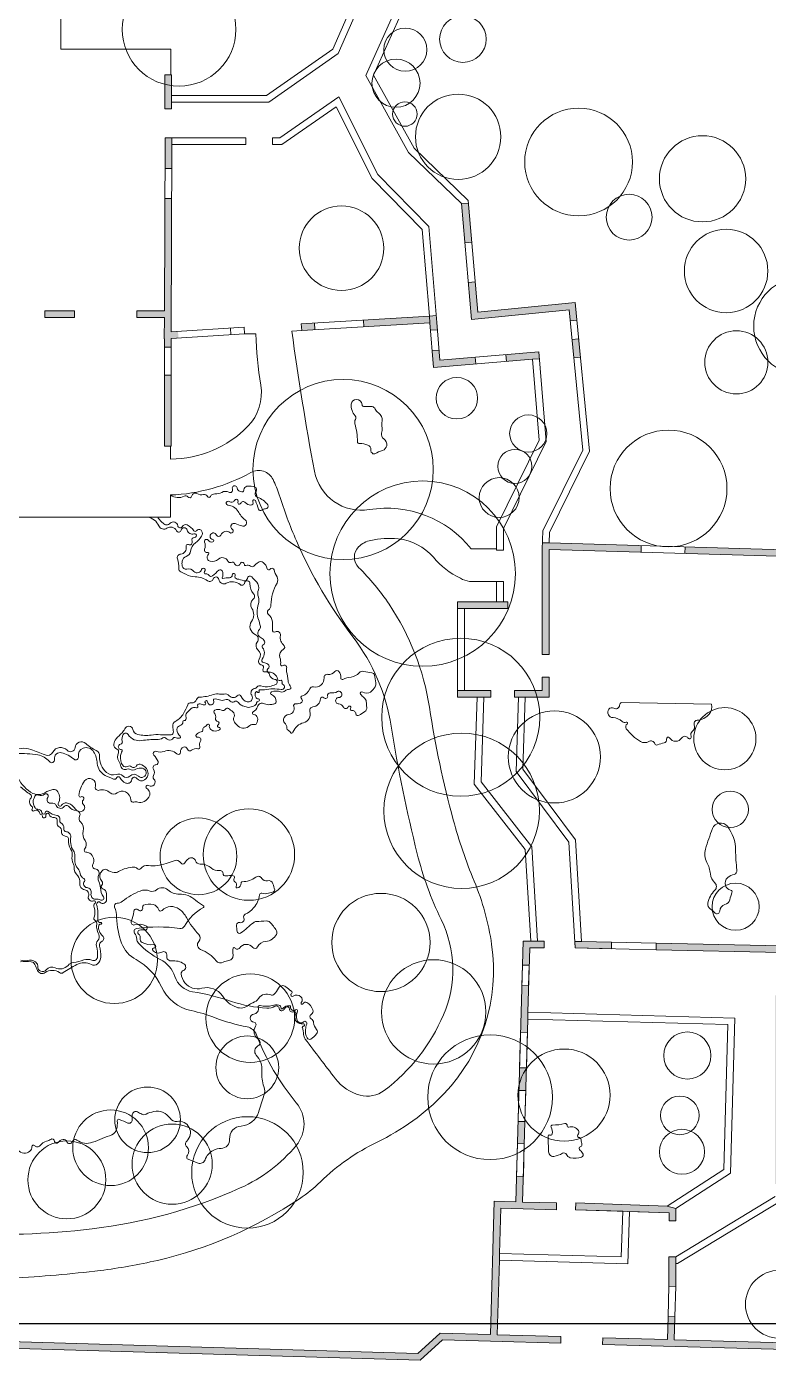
# Model space of a CAD drawing. Header units: millimetres. Extents: x -9917 to 681081, y -8103 to 293101.
# Drawn here: x 28966 to 55315, y -2155 to 45273 of the extents above; entities that cross this region are included whole.
import ezdxf

# ---------------------------------------------------------------- set-up
doc = ezdxf.new("R2010")
doc.units = ezdxf.units.MM
for name, color, linetype in [('archi', 7, 'Continuous'), ('rock', 30, 'Continuous'), ('water', 130, 'Continuous'), ('坐标系', 7, 'Continuous')]:
    doc.layers.add(name, color=color, linetype=linetype)
for name, color, linetype, lineweight in [('archiw', 255, 'Continuous', 0), ('plant', 90, 'Continuous', 0), ('road', 50, 'Continuous', 0)]:
    doc.layers.add(name, color=color, linetype=linetype, lineweight=lineweight)

msp = doc.modelspace()

# ---------------------------------------------------------------- hatches: boundary and pattern name
at = {"layer": 'archiw', "lineweight": 15}
h = msp.add_hatch(color=0, dxfattribs=at)
h.dxf.hatch_style = 1
h.paths.add_polyline_path([(2034, 4766), (1795, 4746), (1880, 3699), (2119, 3718)])
h.paths.add_polyline_path([(2314, 19669), (2074, 19659), (2099, 19109), (2339, 19120)])
h.paths.add_polyline_path([(2266, 20755), (2026, 20745), (2049, 20218), (2289, 20229)])
h.paths.add_polyline_path([(1622, 28506), (1862, 28519), (1811, 29413), (1571, 29399)])
h.paths.add_polyline_path([(1682, 31687), (1443, 31674), (1488, 30867), (1728, 30880)])
h.paths.add_polyline_path([(104122, 127758), (104122, 94953), (102619, 94953), (102619, 94713), (104122, 94713), (104122, 90938), (104362, 90938), (104362, 127758), (104362, 127998), (80583, 127998), (80583, 127758), (80583, 105038), (67095, 105038), (67095, 104566), (64754, 104566), (64754, 119844), (44763, 119844), (44763, 114596), (9495, 114596), (8212, 113274), (5853, 97610), (4160, 93590), (4160, 70024), (959, 66096), (-5863, 66096), (-5863, 42865), (-1639, 42865), (-1639, 37416), (1260, 37416), (1369, 33120), (-2714, 32981), (-1845, 16710), (895, 16710), (1635, 6752), (-2365, 6307), (-1927, -843), (42951, -2155), (43743, -1431), (45440, -1479), (47942, -1548), (47948, -1309), (45686, -1245), (45760, 1407), (45767, 1647), (45812, 3256), (47789, 3201), (47795, 3441), (46586, 3475), (46612, 4388), (46372, 4395), (46346, 3481), (45578, 3503), (45446, -1239), (43653, -1189), (42861, -1912), (2478, -732), (2383, 447), (2143, 428), (2236, -725), (-1701, -610), (-1874, 2219), (808, 2467), (785, 2706), (-1889, 2458), (-2112, 6094), (1653, 6513), (1737, 5466), (1976, 5485), (1891, 6539), (1136, 16710), (2447, 16710), (2428, 17120), (2188, 17110), (2196, 16950), (1118, 16950), (-1617, 16950), (-1834, 20997), (-59, 21057), (161, 17965), (2146, 18053), (2157, 17820), (2396, 17831), (2367, 18495), (2127, 18484), (2135, 18293), (384, 18215), (164, 21305), (-1846, 21237), (-1923, 22670), (1930, 22876), (1943, 22593), (2183, 22604), (2159, 23128), (-1936, 22910), (-2072, 25457), (2021, 25693), (1921, 27463), (1682, 27449), (1768, 25919), (-2084, 25697), (-2461, 32750), (1375, 32880), (1391, 32595), (1630, 32609), (1615, 32888), (1494, 37656), (-1399, 37656), (-1399, 43105), (-5623, 43105), (-5623, 65856), (1073, 65856), (4400, 69938), (4400, 93542), (6086, 97545), (8438, 113162), (9596, 114356), (44763, 114356), (44763, 90288), (43135, 90288), (43135, 90048), (43135, 89171), (43375, 89171), (43375, 90048), (44763, 90048), (44763, 87164), (45003, 87164), (45003, 100934), (64514, 100934), (64514, 87213), (64754, 87213), (64754, 87916), (65867, 87916), (65867, 88156), (64754, 88156), (64754, 101414), (64514, 101414), (64514, 101174), (45003, 101174), (45003, 114356), (45003, 119604), (64514, 119604), (64514, 104326), (64514, 103006), (64754, 103006), (64754, 103712), (64994, 103712), (64994, 104326), (67095, 104326), (67095, 87914), (67575, 87914), (67575, 88154), (67335, 88154), (67335, 104798), (80583, 104798), (80583, 90938), (80823, 90938), (80823, 127758)])
h = msp.add_hatch(color=0, dxfattribs=at)
h.dxf.hatch_style = 1
h.paths.add_polyline_path([(34112, 43556), (33872, 43556), (33872, 42350), (34112, 42350), (34112, 42590), (34112, 42830)])
h = msp.add_hatch(color=0, dxfattribs=at)
h.dxf.hatch_style = 1
h.paths.add_polyline_path([(34127, 41324), (33888, 41324), (33883, 40227), (34123, 40226), (34127, 41084)])
h.paths.add_polyline_path([(34097, 32884), (33857, 32884), (33857, 30593), (33857, 30353), (34097, 30353)])
h.paths.add_polyline_path([(34358, 34202), (34343, 34441), (34097, 34426), (34118, 39166), (33878, 39168), (33860, 35167), (32875, 35167), (32875, 34927), (33859, 34927), (33856, 34171), (33857, 34171), (33857, 33876), (34097, 33876), (34097, 34186)])
h = msp.add_hatch(color=0, dxfattribs=at)
h.dxf.hatch_style = 1
h.paths.add_polyline_path([(44654, 39000), (44415, 38979), (44536, 37583), (44775, 37604)])
h = msp.add_hatch(color=0, dxfattribs=at)
h.dxf.hatch_style = 1
h.paths.add_polyline_path([(48452, 35461), (44991, 35124), (44898, 36195), (44659, 36174), (44773, 34862), (48236, 35199), (48274, 34812), (48513, 34835)])
h = msp.add_hatch(color=0, dxfattribs=at)
h.dxf.hatch_style = 1
h.paths.add_polyline_path([(25311, 35167), (24252, 35167), (24252, 34927), (25311, 34927)])
h.paths.add_polyline_path([(30667, 35167), (29608, 35167), (29608, 34927), (30667, 34927)])
h = msp.add_hatch(color=0, dxfattribs=at)
h.dxf.hatch_style = 1
h.paths.add_polyline_path([(39193, 34735), (38722, 34706), (38736, 34467), (39208, 34495)])
h.paths.add_polyline_path([(43274, 34982), (40931, 34840), (40945, 34601), (43293, 34743)])
h = msp.add_hatch(color=0, dxfattribs=at)
h.dxf.hatch_style = 1
h.paths.add_polyline_path([(43274, 34982), (43293, 34743), (43315, 34477), (43554, 34497), (43533, 34757), (43513, 34996)])
h.paths.add_polyline_path([(44899, 33520), (43643, 33417), (43614, 33772), (43374, 33752), (43423, 33158), (44919, 33281)])
h.paths.add_polyline_path([(47157, 33705), (45995, 33610), (46015, 33371), (46937, 33446), (47176, 33466)])
h = msp.add_hatch(color=0, dxfattribs=at)
h.dxf.hatch_style = 1
h.paths.add_polyline_path([(48578, 34171), (48339, 34147), (48402, 33501), (48641, 33524)])
h = msp.add_hatch(color=0, dxfattribs=at)
h.dxf.hatch_style = 1
h.paths.add_polyline_path([(50801, 26820), (47533, 26916), (47293, 26923), (47286, 26683), (47286, 22943), (47526, 22943), (47532, 26676), (50794, 26581)])
h.paths.add_polyline_path([(56293, 26660), (52357, 26775), (52350, 26535), (56053, 26427), (56053, 25817), (56053, 22689), (56293, 22689), (56293, 25817), (56775, 25817), (56775, 26057), (56293, 26057)])
h = msp.add_hatch(color=0, dxfattribs=at)
h.dxf.hatch_style = 1
h.paths.add_polyline_path([(46062, 24818), (45901, 24818), (45661, 24818), (44518, 24818), (44278, 24818), (44278, 24578), (44518, 24578), (46062, 24578)])
h = msp.add_hatch(color=0, dxfattribs=at)
h.dxf.hatch_style = 1
h.paths.add_polyline_path([(45454, 21669), (44518, 21669), (44278, 21669), (44278, 21429), (44974, 21429), (45214, 21429), (45454, 21429)])
h.paths.add_polyline_path([(47526, 22138), (47286, 22138), (47286, 21669), (46292, 21669), (46292, 21429), (46442, 21429), (46682, 21429), (47526, 21429)])
h = msp.add_hatch(color=0, dxfattribs=at)
h.dxf.hatch_style = 1
h.paths.add_polyline_path([(56216, 21427), (58410, 21384), (58383, 20177), (58621, 20172), (58658, 21864), (58421, 21864), (58415, 21624), (56222, 21672), (56227, 21912), (55987, 21918), (55782, 12587), (51335, 12685), (51330, 12445), (55776, 12347), (55765, 11847), (56005, 11841)])
h = msp.add_hatch(color=0, dxfattribs=at)
h.dxf.hatch_style = 1
h.paths.add_polyline_path([(47352, 12757), (47113, 12757), (46873, 12757), (46605, 12757), (46581, 11901), (46821, 11894), (46838, 12517), (47352, 12517)])
h = msp.add_hatch(color=0, dxfattribs=at)
h.dxf.hatch_style = 1
h.paths.add_polyline_path([(49740, 12720), (48678, 12744), (48437, 12741), (48451, 12509), (49740, 12480)])
h = msp.add_hatch(color=0, dxfattribs=at)
h.dxf.hatch_style = 1
h.paths.add_polyline_path([(46774, 10223), (46801, 11163), (46561, 11170), (46535, 10229), (46515, 9512), (46754, 9505), (46768, 9983)])
h = msp.add_hatch(color=0, dxfattribs=at)
h.dxf.hatch_style = 1
h.paths.add_polyline_path([(69730, 5311), (68987, 5311), (68987, 5071), (68987, 3427), (71047, 3427), (70663, 2532), (70663, 1636), (70181, 673), (70087, -523), (69569, -1463), (69569, -1712), (58780, -1606), (57101, 4118), (58204, 4118), (58204, 9681), (57177, 9681), (56937, 9681), (56937, 9441), (57964, 9441), (57964, 4358), (55804, 4358), (55804, 10829), (55564, 10829), (55564, 4358), (55564, 4118), (55804, 4118), (56850, 4118), (58529, -1604), (51971, -1421), (51994, -606), (51994, -606), (51754, -599), (51731, -1414), (49436, -1350), (49430, -1590), (58529, -1844), (69809, -1954), (79604, -2072), (79797, -1837), (69807, -1714), (69809, -1525), (70322, -594), (70417, 607), (70903, 1579), (70903, 2483), (71308, 3427), (71685, 3427), (71685, 3667), (69227, 3667), (69227, 5071), (69730, 5071)])
h = msp.add_hatch(color=0, dxfattribs=at)
h.dxf.hatch_style = 1
h.paths.add_polyline_path([(46719, 8246), (46479, 8252), (46457, 7446), (46697, 7440)])
h = msp.add_hatch(color=0, dxfattribs=at)
h.dxf.hatch_style = 1
h.paths.add_polyline_path([(46666, 6336), (46426, 6343), (46404, 5551), (46644, 5544)])
h = msp.add_hatch(color=0, dxfattribs=at)
h.dxf.hatch_style = 1
h.paths.add_polyline_path([(52033, 3244), (51726, 3331), (48477, 3441), (48469, 3201), (50385, 3136), (50385, 3136), (51793, 3089), (51793, 2806), (52033, 2806)])
h = msp.add_hatch(color=0, dxfattribs=at)
h.dxf.hatch_style = 1
h.paths.add_polyline_path([(52024, 1289), (52024, 1529), (51784, 1529), (51784, 479), (52024, 472), (52024, 479)])

# ---------------------------------------------------------------- linework, layer by layer
at = {"layer": 'archi', "lineweight": 15}
msp.add_line((36755, 41324), (36755, 41084), dxfattribs=at)
for points in [[(41251, 47106), (40031, 44315), (37564, 42590), (34112, 42590), (34112, 42350), (33872, 42350), (33872, 43556), (34112, 43556), (34112, 42830), (37488, 42830), (39838, 44473), (41023, 47185)], [(56053, 26427), (47532, 26676), (47526, 22943), (47286, 22943), (47286, 26683), (47305, 27342), (48722, 30218), (48236, 35199), (44773, 34862), (44415, 38979), (42535, 40800), (41020, 43542), (42449, 46732)], [(42675, 46648), (41288, 43553), (42728, 40948), (44646, 39089), (44991, 35124), (48452, 35461), (48967, 30173), (47543, 27283), (47533, 26916), (56293, 26660), (56293, 26057), (58699, 26057), (58699, 24996), (69566, 24793), (69621, 27708), (78343, 27545), (78343, 27115), (79391, 27115), (79391, 36861), (76705, 38788), (77027, 43478), (79386, 43318), (79386, 45974)], [(33872, 42830), (33872, 42350)], [(36755, 41084), (34127, 41084), (34097, 34426), (36688, 34583), (36703, 34344), (34097, 34186), (34097, 30353), (33857, 30353), (33857, 30593), (33857, 34171), (33856, 34171), (33859, 34927), (32875, 34927), (32875, 35167), (33860, 35167), (33860, 35167), (33888, 41324), (36755, 41324)], [(29608, 35167), (30667, 35167), (30667, 34927), (29608, 34927), (29608, 35167)], [(-1927, -843), (42951, -2155), (43743, -1431), (45440, -1479), (47942, -1548), (47948, -1309), (45686, -1245), (45760, 1407), (50323, 1280), (50385, 3136), (51793, 3089), (51793, 2806), (52033, 2806), (52033, 3244), (53975, 4502), (54129, 10017), (46774, 10223), (46838, 12517), (47352, 12517), (47352, 12757), (47113, 12757), (46908, 16102), (45112, 18418), (45214, 21429), (45454, 21429), (45454, 21669), (44518, 21669), (44518, 24578), (46062, 24578), (46062, 24818), (45901, 24818), (45901, 25546), (45661, 25546), (45661, 24818), (44518, 24818), (44278, 24818), (44278, 21669), (44278, 21429), (44974, 21429), (44869, 18340), (46673, 16014), (46873, 12757), (46605, 12757), (46535, 10229), (46346, 3481), (45578, 3503), (45446, -1239), (43653, -1189), (42861, -1912), (2478, -732)], [(55782, 12587), (51335, 12685), (48678, 12744), (48462, 16352), (46598, 18865), (46682, 21429), (47526, 21429), (47526, 22138), (47286, 22138), (47286, 21669), (46292, 21669), (46292, 21429), (46442, 21429), (46356, 18790), (48227, 16267), (48451, 12509), (51330, 12445), (55776, 12347)], [(55564, 3671), (52024, 1529), (51784, 1529), (51784, 479), (51754, -599), (51731, -1414), (49436, -1350), (49430, -1590), (58529, -1844)]]:
    msp.add_lwpolyline(points, dxfattribs=at)
for points in [[(37700, 41324), (37700, 41084), (38033, 41084), (39967, 42421), (41244, 39872), (43019, 38062), (43274, 34982), (38722, 34706), (38736, 34467), (43293, 34743), (43423, 33158), (46937, 33446), (47173, 30570), (45661, 27488), (45661, 26657), (45901, 26657), (45901, 27432), (47418, 30523), (47157, 33705), (43643, 33417), (43533, 34757), (43533, 34757), (43251, 38168), (41442, 40014), (40058, 42776), (37958, 41324), (37940, 41324)], [(45767, 1647), (45812, 3256), (47789, 3201), (47795, 3441), (46586, 3475), (46768, 9983), (53882, 9784), (53739, 4635), (51726, 3331), (48477, 3441), (48469, 3201), (50145, 3144), (50091, 1526)], [(52024, 479), (52024, 1289), (52091, 1289), (55804, 3536), (55804, 4118), (56850, 4118), (58529, -1604), (51971, -1421), (51994, -606)]]:
    msp.add_lwpolyline(points, close=True, dxfattribs=at)
at = {"layer": 'archiw', "lineweight": 15}
for p, q in [((34112, 42830), (34112, 42590)), ((34127, 41084), (34127, 41324)), ((33883, 40227), (34123, 40226)), ((33878, 39168), (34118, 39166)), ((44415, 38979), (44654, 39000)), ((44536, 37583), (44775, 37604)), ((44659, 36174), (44898, 36195)), ((39193, 34735), (39208, 34495)), ((40931, 34840), (40945, 34601)), ((43274, 34982), (43513, 34996)), ((43274, 34982), (43293, 34743)), ((48274, 34812), (48513, 34835)), ((36205, 34554), (36219, 34314)), ((43315, 34477), (43554, 34497)), ((48339, 34147), (48578, 34171)), ((33857, 33876), (34097, 33876)), ((43374, 33752), (43614, 33772)), ((44899, 33520), (44919, 33281)), ((45995, 33610), (46015, 33371)), ((46937, 33446), (47176, 33466)), ((48402, 33501), (48641, 33524)), ((33857, 32884), (34097, 32884)), ((47533, 26916), (47293, 26923)), ((50801, 26820), (50794, 26581)), ((52357, 26775), (52350, 26535)), ((45661, 24818), (45901, 24818)), ((45901, 24818), (45661, 24818)), ((44518, 24578), (44278, 24578)), ((44278, 23906), (44278, 23906)), ((44518, 21669), (44278, 21669)), ((44974, 21429), (45214, 21429)), ((46442, 21429), (46682, 21429)), ((46768, 9983), (46774, 10223)), ((45767, 1647), (45760, 1407)), ((52024, 1289), (52024, 1529)), ((51784, 479), (52024, 472)), ((51754, -599), (51994, -606))]:
    msp.add_line(p, q, dxfattribs=at)
for points in [[(46873, 12757), (47113, 12757)], [(48678, 12744), (49740, 12720), (49740, 12480), (48451, 12509), (48437, 12741), (48678, 12744)], [(51335, 12685), (51330, 12445)], [(46581, 11901), (46821, 11894), (46801, 11163), (46561, 11170), (46581, 11901)], [(46479, 8252), (46719, 8246), (46754, 9505), (46515, 9512), (46479, 8252)], [(46426, 6343), (46457, 7446), (46697, 7440), (46666, 6336)], [(46426, 6343), (46666, 6336)], [(46404, 5551), (46644, 5544), (46612, 4388), (46372, 4395), (46404, 5551)], [(48469, 3201), (51793, 3089), (51793, 2806), (52033, 2806), (52033, 3244), (51726, 3331), (48477, 3441)]]:
    msp.add_lwpolyline(points, dxfattribs=at)
at = {"layer": 'plant', "lineweight": 15}
for centre, radius in [((34380, 45177), 2019), ((44466, 44831), 828), ((42418, 44455), 768), ((42088, 43263), 856), ((44296, 41357), 1517), ((42403, 42167), 436), ((48574, 40461), 1915), ((52979, 39863), 1532), ((40151, 37393), 1503), ((50370, 38499), 814), ((53816, 36586), 1484), ((56545, 34624), 1747), ((54181, 33337), 1122), ((40207, 29524), 3203), ((44249, 32060), 739), ((46787, 30805), 661), ((51770, 28851), 2077), ((46313, 29637), 605), ((43036, 25823), 3294), ((45753, 28527), 709), ((44388, 20714), 2809), ((47716, 19304), 1638), ((53772, 19951), 1105), ((44421, 17388), 2763), ((53962, 17439), 647), ((35069, 15768), 1364), ((36862, 15829), 1625), ((54153, 13976), 838), ((41553, 12704), 1748), ((32078, 12068), 1535), ((43424, 10237), 1855), ((36908, 10014), 1577), ((52439, 8685), 838), ((36803, 8263), 1116), ((45431, 7201), 2218), ((48059, 7277), 1638), ((33261, 6399), 1166), ((52172, 6554), 686), ((31949, 5403), 1345), ((34136, 4821), 1424), ((36809, 4529), 1981), ((52248, 5260), 800), ((30394, 4262), 1385), ((55715, -162), 1211)]:
    msp.add_circle(centre, radius, dxfattribs=at)
at = {"layer": 'road', "lineweight": 15}
for points in [[(36983, 59403, 0.246991), (28102, 49062), (30174, 49062), (30174, 44479), (34083, 44479), (34083, 43556)], [(36703, 34344), (37104, 34344, 0.030443), (37285, 32526, -0.236975), (36823, 31061, -0.201664), (34080, 29894), (34080, 30353)], [(38736, 34467), (38386, 34446, 0.012063), (39188, 29466, 0.407923), (41136, 28098, -0.271253), (44764, 26701), (45661, 26701)], [(26418, 2352, 0.04125), (31287, 2521, 0.076392), (36556, 3976, 0.114263), (38544, 5486, 0.361478), (38544, 7007, -0.08247), (37130, 9425, 0.259868), (36800, 9702, -0.045081), (35643, 10033, 0.040343), (34812, 10280, -0.23908), (33752, 11133, 0.164774), (32854, 12096, -0.18041), (32340, 12681, -0.084969), (32162, 13590, 0.085002), (32089, 13964, -0.522986), (32184, 14103, 0.170961), (32367, 14169, -0.078993), (32998, 14535, -0.186447), (33350, 14535, 0.281084), (33584, 14578, -0.380628), (33979, 14578, 0.18704), (34391, 14423, -0.186079), (34965, 14210, 0.051871), (35246, 14010, -0.582174), (35246, 13954, 0.13341), (34568, 13281, -0.306603), (34406, 13203, 0.071687), (32870, 13203, 0.574527), (32802, 13035, -0.159537), (32876, 12827, 0.182328), (32936, 12679, 0.091138), (33709, 12102, -0.201729), (34231, 11497, 0.280298), (34863, 10953, -0.040012), (36247, 10609, 0.0678), (37499, 10371, 0.137939), (37786, 10436, -0.539342), (37939, 10354, 0.725255), (38103, 10316, -0.074082), (38174, 10400, -0.67366), (38305, 10336, 0.593397), (38452, 10242, -0.765546), (38525, 10166, 0.581447), (38723, 9815, 0.012081), (38795, 9816, -1.044564), (38795, 9725, 0.507528), (38760, 9681, -0.043725), (38804, 9434, 0.138196), (38866, 9271, 0.004367), (39934, 7859, 0.164465), (40811, 7273, 0.231358), (41671, 7440, 0.13065), (43774, 10127, 0.217402), (43693, 13518, -0.051947), (42842, 15861, -0.021579), (41916, 20400, 0.123915), (40563, 23559, -0.060212), (38550, 26987, -0.026482), (37936, 28629, 0.038121), (37720, 29168, 0.428579), (36931, 29416, -0.11724), (34080, 28619), (34080, 27830), (20889, 27830)], [(28441, 765, 0.015775), (31578, 1041, 0.027374), (33609, 1399, 0.090309), (38659, 3588, 0.046407), (39400, 4190, -0.08196), (41415, 5602, 0.090963), (43801, 7338, 0.229946), (45486, 12630, 0.062474), (44865, 14889, -0.032142), (44122, 17063, -0.028088), (43274, 21069, 0.110403), (41843, 24734, 0.049282), (40759, 26045, -0.416478), (40759, 26772, -0.142566), (41189, 27006, -0.080738), (42159, 27058, -0.18719), (43415, 26409, 0.113153), (44379, 25660, 0.118458), (44694, 25547), (45661, 25546)], [(29194, 17758, 0.176823), (29264, 17490, 0.257236), (29357, 17444, -0.388496), (29506, 17318, 0.878849), (29625, 17318, -0.590614), (29734, 17361, 0.135266), (30036, 17225, -0.466602), (30142, 17050, 0.382204), (30179, 16964, -0.338876), (30281, 16765, 0.445831), (30378, 16641, -0.420044), (30531, 16461, 0.044738), (30531, 16222, 0.145699), (30633, 15965, -0.137409), (30667, 15885, -0.045141), (30674, 15666, 0.195587), (30791, 15322, -0.146946), (30864, 15159, 0.260917), (31001, 14975, -0.507106), (31022, 14879, 0.61056), (31109, 14655, -0.458613), (31253, 14447, 0.500663), (31413, 14247, -0.104999), (31601, 14213, 0.745734), (31695, 14330, -0.13844), (31584, 14651, 0.091158), (31531, 14872, -0.205886), (31527, 15117, 0.506661), (31403, 15321, -0.537725), (31316, 15481, 0.401093), (31206, 15876, 0.119677), (31072, 15917, -0.618461), (31025, 16027, 0.337936), (31040, 16326, -0.210404), (30976, 16669, 0.266523), (30879, 16991, -0.33542), (30845, 17196, 0.543464), (30734, 17394, -0.218515), (30471, 17534, 0.490071), (30294, 17536, -0.575335), (30013, 17577, 0.378854), (29851, 17658, -0.722243), (29716, 17864, 0.891344), (29601, 17979, -0.263929), (29385, 17945, 0.45383), (29240, 17867, -0.085163), (29194, 17758, 1.24231)]]:
    msp.add_lwpolyline(points, format="xyb", dxfattribs=at)
at = {"layer": 'rock', "lineweight": 15}
for points in [[(40496, 31850, 0.202459), (40638, 31432, -0.338438), (40648, 31299, 0.218513), (40626, 31153, -0.070959), (40716, 30519, 0.427047), (40793, 30445, -0.109287), (41090, 30393, -0.320726), (41193, 30229, 0.287921), (41270, 30087, 0.262248), (41336, 30087, -0.053781), (41611, 30205, 0.281846), (41757, 30370, 0.297888), (41652, 30615, -0.331246), (41578, 30820, 0.104518), (41594, 31002, -0.060704), (41594, 31251, 0.278657), (41466, 31537, -0.137623), (41353, 31674, 0.260084), (41236, 31761, 0.067235), (40963, 31761, -0.438352), (40884, 31827, 0.403858), (40679, 32018, 0.378798), (40496, 31850, 0.859093)], [(28604, 19422, -0.053527), (29362, 19376, -0.181525), (29771, 19137, 0.777701), (29954, 19222, -0.555225), (30205, 19453, -0.106065), (30649, 19221, 0.713502), (30806, 19316, -0.373426), (30970, 19617, -0.358682), (31345, 19487, -0.124369), (31475, 19071, 0.271335), (31755, 18648, 0.020244), (32049, 18518, 0.391305), (32171, 18566, -0.624605), (32281, 18566, 0.185098), (32486, 18375, 0.194666), (32602, 18375, 0.266055), (32697, 18496, -0.681831), (32882, 18538, 0.403407), (33148, 18484, 0.253323), (33278, 18716, 0.167024), (33221, 18888, 0.159017), (32998, 19043, 0.355801), (32868, 18990, -0.470887), (32691, 18955, 0.318929), (32541, 18965, -0.37984), (32391, 18992, -0.211777), (32299, 19349, -0.098838), (32357, 19503, 0.598973), (32324, 19562, -0.594798), (32236, 19714, -0.202861), (32299, 19759, 0.43293), (32363, 19867, -0.21755), (32396, 20101, -0.546349), (32569, 20101, 0.152183), (32788, 19917, 0.140927), (33052, 19887, -0.050313), (33578, 19920, 0.146091), (33807, 19980, -0.358488), (33918, 19963, 0.290329), (34105, 19912, 0.22521), (34167, 19969, -0.418663), (34234, 19996, 0.118312), (34394, 19969, 0.687333), (34416, 20040, -0.236494), (34302, 20281, -0.332018), (34399, 20406, 0.326092), (34519, 20556, -0.399537), (34559, 20594, 0.546047), (34630, 20706, -0.31474), (34660, 20875, -0.000097), (34802, 21016, -0.31413), (35000, 21051, 0.718624), (35047, 21100, -0.716598), (35131, 21190, 0.087105), (35278, 21152, 0.69564), (35314, 21228, -1.489918), (35393, 21261, 1.261765), (35603, 21311, -0.500661), (35627, 21360, -0.161539), (35819, 21333, 0.235255), (36002, 21333, -0.359797), (36201, 21287, 0.396148), (36333, 21265, -0.409086), (36491, 21235, 0.125241), (36595, 21144, 0.042676), (36759, 21079, 0.148559), (36940, 21079, 0.087693), (37107, 21164, 0.235213), (37137, 21224, -0.388091), (37197, 21289, 0.915565), (37197, 21366, -0.269358), (37104, 21431, -0.218503), (37104, 21609, -0.641359), (37164, 21609, 1.053387), (37221, 21639, -0.644701), (37260, 21694, 0.093043), (37418, 21694, -0.087673), (38010, 21700, 0.914189), (38060, 21890, -0.471168), (38040, 21943, 0.720234), (37969, 22026, -0.463579), (37883, 22070, 0.346289), (37571, 22321, -0.728752), (37535, 22437, 0.520071), (37535, 22602, 0.119338), (37381, 22663, -0.561745), (37330, 22780, 0.142961), (37410, 23015, 0.200983), (37349, 23181, -0.493934), (37369, 23294, 0.387573), (37416, 23424, 0.211754), (37297, 23538, -0.554447), (37233, 23830, 0.255029), (37269, 23947, 0.037657), (37201, 24185, -0.080425), (37152, 24441, -0.087365), (37197, 24751, 0.160514), (37197, 24990, -0.160514), (37197, 25246, 0.270539), (37138, 25520, 0.007875), (36961, 25709, 0.647549), (36806, 25652, -0.49901), (36679, 25570, 0.054433), (36442, 25630, -0.494046), (36371, 25754, 1.234131), (36270, 25773, -0.432946), (36171, 25677, 0.084138), (35940, 25649, -0.631691), (35914, 25677, 0.199401), (35914, 25917, 0.527607), (35793, 25943, -0.016876), (35573, 25745, -0.449602), (35440, 25765, 0.294276), (35333, 25813, -0.728241), (35288, 25903, 1.260176), (35180, 25971, -0.215039), (35072, 25858, -0.32239), (34908, 25898, 0.268954), (34656, 25986, -0.405336), (34492, 26093, -0.110913), (34492, 26266, -0.248318), (34634, 26432, 0.263212), (34787, 26622, -0.190104), (34962, 26913, 0.089381), (35180, 27153, 0.287488), (35180, 27342, 0.533236), (35000, 27348, -0.513393), (34908, 27348, 0.118347), (34670, 27553, 0.417396), (34501, 27498, -0.732866), (34332, 27526, 0.622916), (34063, 27613, -0.424479), (33811, 27613, 0.002412), (33638, 27791, -0.661015), (33654, 27830), (34080, 27830), (34080, 28619, 0.30231), (34565, 28579, -0.37863), (34695, 28551, 0.674807), (34833, 28585, -0.546895), (35015, 28669, 0.213661), (35245, 28634, -0.362543), (35392, 28568, 0.626264), (35499, 28568, -0.308342), (35654, 28657, 0.149661), (35899, 28712, -0.256634), (36149, 28715, 0.694653), (36273, 28826, -1.104228), (36440, 28872, 0.37359), (36615, 28729, 0.41467), (36684, 28803, -0.387056), (36791, 28928, -0.119885), (37077, 28895, -0.529971), (37114, 28748, 0.536528), (37169, 28535, -0.15548), (37529, 28268, -0.622439), (37455, 28129, 0.200252), (37322, 28079, -0.566215), (37206, 28111, 0.044935), (37091, 28420, 1.037712), (37003, 28374, -0.594794), (36929, 28254, -0.202546), (36731, 28351, 0.561573), (36569, 28323, -1.068685), (36472, 28369, 1.000338), (36357, 28434, -0.439015), (36163, 28388, 1.247299), (36112, 28259, -0.079757), (36310, 28194, -0.149723), (36477, 28033, 0.100341), (36731, 27733, -0.863325), (36606, 27516, 0.006195), (36375, 27603, 0.337642), (36241, 27562, 0.425598), (36272, 27398, -1.053689), (36186, 27280, 0.513972), (35863, 27193, -0.694752), (35710, 27193, 1.735095), (35581, 27036, -0.847982), (35581, 26948, -0.269048), (35410, 27013, 0.861087), (35285, 26939, -0.195247), (35285, 26695, 0.63376), (35392, 26579, -0.831955), (35429, 26509, 0.345227), (35388, 26341, 0.234227), (35485, 26262, 0.242651), (35777, 26338, -0.323276), (36026, 26364, -0.160705), (36116, 26264, 0.429537), (36232, 26222, -0.451783), (36354, 26173, 0.708662), (36549, 26173, -0.862043), (36700, 26144, 0.58895), (36752, 26112, -0.34008), (36917, 26089, 0.419828), (37042, 26089, -0.025785), (37187, 26222, -0.360414), (37373, 26222, -0.169772), (37509, 25996, 0.680368), (37611, 25978, -0.658171), (37756, 25958, 0.064635), (37860, 25709, -0.26912), (37860, 25483, 0.127145), (37643, 24708, -0.220579), (37550, 24517, 0.475879), (37550, 24382, -0.201244), (37695, 24112, -0.047017), (37695, 23823, 0.604321), (37802, 23754, -0.635296), (37983, 23623, 0.264383), (38109, 23260, -0.538563), (38091, 23133, 0.376706), (37965, 22838, -0.113939), (37986, 22603, 0.672055), (38077, 22550, -0.730385), (38201, 22465, 0.148495), (38201, 22333, -0.064876), (38254, 22015, 0.183921), (38333, 21827, -0.718383), (38267, 21700, 0.25652), (38151, 21659, -0.307997), (37989, 21618, 0.176021), (37664, 21618, 0.70065), (37664, 21520, -0.346167), (37824, 21263, -0.350956), (37738, 21178, 0.007505), (37609, 21162, -0.155738), (37414, 21195, 0.465433), (37163, 21090, -0.192916), (37011, 20906, 0.750188), (37033, 20808, -0.320994), (37167, 20699, -0.214663), (37133, 20491, -0.325785), (37044, 20457, 0.271909), (36897, 20418, -0.390495), (36481, 20399, -0.05981), (36349, 20539, -0.275025), (36332, 20724, 0.350446), (36287, 20911, 0.005121), (36135, 21027, 0.449676), (36034, 21007, -0.408282), (35885, 20965, 0.256635), (35646, 20965, 0.472552), (35628, 20870, -0.226331), (35679, 20673, 0.411772), (35751, 20566, -0.681342), (35771, 20447, 0.764602), (35798, 20355, -0.782153), (35822, 20265, -0.161663), (35614, 20226, -0.197126), (35485, 20301, -0.209617), (35456, 20422, 0.813498), (35375, 20454, -0.137731), (35274, 20366, 0.336327), (35225, 20272, -0.414001), (35171, 20196, 0.164976), (34995, 20100, 0.72696), (35049, 20003, -0.65791), (35142, 19868, 0.231264), (35121, 19670, -0.623951), (35043, 19589, 0.275381), (34821, 19538, -0.571461), (34683, 19577, 0.452715), (34533, 19652, 0.342999), (34431, 19475, -0.710843), (34302, 19409, 0.292208), (33845, 19499, -0.188799), (33572, 19499, 0.818375), (33486, 19364, -0.103721), (33635, 19143, -0.530153), (33558, 19027, 0.596779), (33471, 18864, -0.303268), (33471, 18643, 0.356764), (33483, 18517, -0.895002), (33296, 18284, 1.006082), (33229, 18178, -0.171808), (33338, 18042, -0.168976), (33338, 17946, -0.189306), (33139, 17713, -0.206807), (32912, 17695, 0.165533), (32776, 17695, -0.504667), (32667, 17770, 0.281856), (32473, 18067, 0.305843), (32183, 18022, -0.390594), (31935, 18022, 0.258366), (31538, 18119, -0.592539), (31407, 18255, 0.850605), (31019, 18449, 0.12828), (30820, 17935, 0.620663), (30902, 17882, -0.891624), (30980, 17780, 0.425692), (30980, 17615, -0.463389), (30965, 17384, -0.342251), (30765, 17388, -0.055364), (30629, 17525, 0.189724), (30386, 17666, 0.2988), (30206, 17583, -0.968602), (30089, 17651, 0.131277), (30138, 17857, 0.134589), (30076, 18065, 0.308968), (29900, 18141, 0.090163), (29616, 18032, -0.24795), (29189, 18005, -4.654515)], [(38425, 20188, -0.243615), (38805, 20519, 0.436906), (39028, 20919, -0.473637), (39133, 21083, 0.367204), (39402, 21371, -0.697795), (39526, 21410, 0.822131), (39658, 21476, -0.538493), (39749, 21581, 0.158196), (40005, 21626, -1.282281), (40058, 21417, 1.000969), (40058, 21187, -0.303127), (40215, 21083, 0.666897), (40385, 21083, -1.170596), (40471, 21030, 0.689913), (40510, 20958, -0.423029), (40661, 20840, 0.554101), (40777, 20784, 0.012995), (40978, 20917, 0.266816), (41048, 21065, -0.00002), (41030, 21272, 0.211604), (40955, 21408, -0.061059), (40829, 21532, -0.88012), (40906, 21612, 0.332501), (41187, 21612, 0.112647), (41347, 21800, 0.156506), (41372, 21943, 0.023736), (41320, 22214, 0.322764), (41227, 22294, -0.046825), (40942, 22346, 0.290031), (40787, 22300, -0.189851), (40490, 22145, 0.085412), (40197, 22062, -0.573929), (40125, 22111, 0.176063), (40058, 22344, 0.508483), (39920, 22344, -0.287857), (39662, 22240, 0.491619), (39530, 22121, -0.501006), (39157, 21796, 0.375747), (39023, 21721, -0.246544), (38762, 21480, 0.61646), (38736, 21356, -0.482641), (38736, 21250, -0.198145), (38533, 21192, 0.553982), (38454, 21092, -0.477686), (38284, 20815, 0.302184), (38089, 20645, 0.286771), (38126, 20520, -0.227626), (38209, 20325, 0.294362), (38253, 20250, -0.134159), (38343, 20169, 0.71306), (38425, 20188, -0.551044)], [(50096, 21244), (53301, 21174, -0.237116), (53214, 20820, -0.204634), (52789, 20609, 0.507658), (52684, 20448, -0.338068), (52614, 20211, 0.358853), (52570, 20041, -0.930206), (52461, 19979, 0.538743), (52242, 19979, -0.538743), (51804, 19979, 0.809545), (51703, 19940, -0.398692), (51611, 19804, 0.049771), (51383, 19730, -0.43766), (51283, 19774, 0.4727), (51068, 19852, -0.272093), (50775, 19852, -0.102122), (50271, 20307, -0.431479), (50302, 20474, 0.919749), (50267, 20539, -0.301916), (50122, 20566, 0.186986), (49798, 20701, -0.60758), (49653, 20999, -0.384232), (49829, 21034, 0.557402), (50030, 21139, -0.247754), (50096, 21244, -0.269322)], [(29189, 18005, -0.154164), (28660, 18546, -0.23867)], [(53333, 16759, 0.016927), (53085, 16029, 0.200077), (53133, 15553, -0.100234), (53257, 15146, 0.181385), (53416, 14822, -0.431217), (53416, 14560, 0.160987), (53169, 14103, 0.285677), (53252, 13896, -0.032409), (53425, 13751, 0.653489), (53591, 13820, -0.337941), (53773, 14050, 0.274833), (53946, 14223, -0.021164), (54024, 14483, 0.444843), (53977, 14569, -0.257765), (53795, 14734, -0.318083), (53877, 15015, -0.09966), (54098, 15127, 0.372515), (54201, 15283, -0.029898), (54153, 15989, 0.163273), (53860, 16836, 0.585395), (53333, 16759, 0.900054)], [(34670, 5007), (35054, 4860, 0.418176), (35302, 4973, -0.185813), (35595, 5310, -0.117805), (35875, 5382, 0.431243), (36176, 5711, -0.419666), (36584, 6176, 0.316395), (37200, 6663, -0.012738), (37394, 7257, 0.171753), (37394, 7579, -0.105018), (37322, 8124, 0.209615), (37121, 8701, -0.498071), (37179, 9024, 0.578855), (37191, 9270, -0.423467), (37100, 9727, 0.563806), (37035, 9871, -0.885844), (37035, 10158, 0.45639), (37196, 10397, -0.586835), (37266, 10465, 0.145613), (37693, 10465, -0.130304), (37927, 10472, -0.365352), (38005, 10368, 0.718653), (38054, 10349, -0.168842), (38228, 10450, -0.112739), (38323, 10447, -0.402203), (38345, 10413, 0.724335), (38520, 10309, -0.808388), (38585, 10262, 0.195273), (38572, 9943, 0.528073), (38802, 9883, -0.771596), (38917, 9805, 0.055938), (38871, 9607, 0.150921), (38926, 9308, 0.434357), (39060, 9271, 0.081777), (39267, 9451, 0.361555), (39267, 9607, -0.149874), (39161, 9860, 0.249776), (39078, 9984, -0.597982), (39078, 10149, 0.372087), (39138, 10306, 0.174075), (38917, 10572, 0.456176), (38793, 10531, -1.158741), (38724, 10572, 0.398963), (38709, 10776, 0.347), (38431, 10796, -1.004609), (38373, 10882, 0.535478), (38373, 10978, -0.030094), (38171, 11131, 0.487567), (37914, 11079, -0.075867), (37761, 10862, -0.320337), (37637, 10839, 0.371142), (37206, 10718, -0.165794), (37004, 10562, 0.092672), (36845, 10473, -0.273827), (36416, 10402, -0.154561), (35918, 10802, 0.322506), (35191, 11077, -0.294916), (34590, 11270, -0.148094), (34457, 11591, -0.341212), (34527, 11703, 0.614216), (34555, 11945, 0.177843), (34121, 12047, -0.509775), (33944, 12238, 0.646946), (33767, 12364, -0.396854), (33441, 12438, -0.634909), (33483, 12508, 1.106823), (33483, 12629, -0.146226), (33072, 12708, -0.324411), (33002, 12848, 0.276209), (32941, 13002, -0.660336), (32979, 13147, -0.075573), (33156, 13147, 0.858283), (33203, 13296, 0.189293), (32801, 13329, -0.624504), (32684, 13455, 0.066834), (32768, 13806, -0.639897), (32932, 13862, 0.802851), (33086, 13955, -0.38751), (33119, 14030, -0.170002), (33460, 14058, -0.258447), (33657, 13871, 0.566668), (33774, 13843, -0.376164), (34386, 13890, -0.108972), (34644, 13591, 0.066701), (35083, 12983, -0.399173), (35083, 12745, 0.532357), (35147, 12457, -0.130701), (35696, 12053, 0.360861), (35950, 12002, -0.088868), (36152, 12067, 0.427839), (36297, 12269, -0.092046), (36297, 12499, -0.669121), (36357, 12511, 0.52799), (36534, 12511, -0.506964), (37002, 12527, 0.551668), (37163, 12544, -0.266406), (37460, 12743, 0.261854), (37839, 12992, 0.244189), (37838, 13118, 0.084274), (37605, 13426, 0.199852), (37486, 13470, 0.009746), (37119, 13450, 0.160483), (37021, 13409, -0.010679), (36579, 13044, -0.579307), (36444, 13098, -0.014737), (36420, 13320, -0.530015), (36535, 13412, 0.631357), (36681, 13572, -0.396295), (36734, 13708, 0.10601), (37030, 13935, 0.144202), (37234, 14397, -0.458596), (37321, 14454, 0.140692), (37563, 14454, 0.015899), (37741, 14511, 0.391592), (37777, 14581, 0.011238), (37714, 14795, 0.395796), (37524, 14901, -0.332807), (37321, 14985, 0.450318), (37104, 15028, -0.16675), (36626, 14867, 0.447227), (36584, 14820, -0.413476), (36444, 14647, -0.588001), (36407, 14699, 0.373282), (36361, 14866, -0.439513), (36343, 14985, 0.596671), (36303, 15079, 0.060943), (36042, 15072, -0.452217), (35943, 15155, 0.465292), (35803, 15268, -0.237295), (35531, 15344, 0.195512), (35134, 15491, -0.331762), (34963, 15610, 0.523234), (34712, 15683, 0.091372), (34584, 15534, -0.575261), (34443, 15534, 0.377716), (34208, 15612, -0.062314), (33613, 15444, -0.073899), (33292, 15443, 0.264897), (33018, 15335, -0.47834), (32895, 15335, 0.235153), (32782, 15387, 0.128864), (32231, 15224, -0.169207), (32069, 15190, -0.127639), (31822, 15288, 0.328157), (31685, 15288, 0.124674), (31593, 15177, 0.299768), (31634, 14890, -0.378964), (31634, 14742, 0.552423), (31671, 14613, -0.33214), (31804, 14439, -0.005808), (31804, 14225, -0.65492), (31580, 14130, 0.399484), (31482, 14130, 0.268487), (31454, 14035, -0.086371), (31489, 13507, 0.518244), (31594, 13415, -1.26853), (31594, 13351, 0.442824), (31524, 13303, 0.260952), (31664, 12944, -0.5452), (31642, 12753, 0.352674), (31556, 12569, -0.066501), (31598, 12187, -0.218075), (31479, 11943, -0.29974), (31267, 11920, 0.243045), (30746, 11920, 0.032707), (30268, 11632, -0.313519), (30134, 11632, 0.313519), (29623, 11632, -0.472766), (29350, 11710, -0.003388), (29257, 11926, 0.281465), (29128, 12019, 0.037496), (28741, 12019, 0.350017)], [(28653, 5327, 0.420333), (29083, 5287, 0.239853), (29149, 5443, -0.755299), (29252, 5481, 0.510021), (29441, 5481, -0.179691), (29675, 5637, 0.09811), (29818, 5702, -0.613668), (29959, 5629, 0.750074), (30085, 5591, -0.220989), (30261, 5702, -0.35404), (30387, 5624, 0.710305), (30585, 5624, -0.508708), (30752, 5674, 0.26111), (31308, 5598, 0.001357), (31990, 5868, 0.240323), (32160, 6062, 0.082898), (32184, 6357, -0.575056), (32265, 6413, 0.010244), (32560, 6284, 0.555897), (32717, 6397, -0.033142), (32717, 6579, -0.544835), (32899, 6680, 0.008688), (33057, 6599, 0.232134), (33210, 6599, -0.061763), (33483, 6693, -0.310976), (34061, 6453, 0.298461), (34309, 6344, -0.746212), (34651, 5640, 0.440497), (34651, 5441, -0.393605), (34675, 5136, 0.326995), (34670, 5007, 103.27332)], [(47493, 5721), (47500, 5305, 0.153783), (47550, 5156, 0.282605), (47691, 5097, 0.090962), (48009, 5209, -0.444118), (48140, 5166, 0.233501), (48281, 5049, 0.14449), (48682, 5070, 0.534118), (48719, 5217, 0.009782), (48607, 5337, -0.585917), (48636, 5436, 0.381303), (48690, 5511, 0.022392), (48663, 5684, 0.302896), (48572, 5775, -0.623497), (48548, 5865, 0.374437), (48570, 6018, 0.335001), (48231, 6140, -0.542161), (48167, 6194, 0.518984), (48089, 6263, -0.056558), (47646, 6212, 0.572155), (47600, 6135, -0.179098), (47638, 5895, -0.510754), (47550, 5855, 0.501654), (47499, 5833, 0.08787), (47493, 5721, 0.885242)]]:
    msp.add_lwpolyline(points, format="xyb", dxfattribs=at)
at = {"layer": 'water', "lineweight": 15}
for points in [[(28437, 19480, -0.246468), (29119, 19566, -0.005149), (29617, 19374, 0.38145), (29894, 19475, -0.51744), (30402, 19538, 0.6534), (30683, 19634, -0.623257), (31065, 19781, 0.078947), (31438, 19533, -0.311236), (31557, 19333, 0.23756), (31806, 18746, 0.260431), (32145, 18679, -0.27995), (32388, 18622, 0.40922), (32627, 18622, -0.40922), (32933, 18622, 1.317621), (33086, 18899, 0.187692), (32847, 18865, -0.26071), (32618, 18865, 0.251382), (32529, 18867, -0.487156), (32314, 18966, 0.077758), (32239, 19149, -0.252096), (32224, 19454, 0.456733), (32168, 19583, -0.371261), (32059, 19758, -0.140095), (32145, 19945, -0.031502), (32359, 20165, 0.121579), (32448, 20297, -0.752536), (32738, 20276, 0.293578), (32914, 20099, 0.09192), (33385, 20082, -0.054695), (33720, 20095, 0.035614), (34095, 20095, 0.428895), (34179, 20197, 0.005791), (34155, 20379, -0.32359), (34261, 20581, 0.150818), (34536, 20844, 0.030218), (34688, 21159, -0.354905), (34815, 21228, 0.391745), (35005, 21349, -0.335118), (35111, 21432, 0.083454), (35597, 21523, -0.136281), (35821, 21541, 0.09531), (35988, 21541, -0.269924), (36161, 21480, 0.461358), (36450, 21480, -0.575383), (36583, 21456, 0.254106), (36802, 21262, 0.467362), (36987, 21402, 0.16398), (36961, 21495, -0.535464), (37057, 21732, 0.182175), (37148, 21790, -0.336618), (37288, 21829, 0.153703), (37594, 21808, 0.032454), (37810, 21875, 0.810208), (37781, 22061, -0.352239), (37595, 22227, 0.433869), (37450, 22324, -0.682692), (37369, 22441, 0.546209), (37312, 22575, -0.546204), (37225, 22776, 0.375912), (37183, 23113, -0.394538), (37158, 23389, 0.492581), (37087, 23659, -0.479277), (36956, 24120, 0.307499), (36965, 24585, -0.379433), (37014, 24914, 0.422328), (37028, 25103, -0.195683), (36900, 25468, 0.94841), (36707, 25488, -0.584565), (36552, 25430, 0.308192), (36059, 25480, -0.522271), (35790, 25615, 0.792989), (35593, 25633, -0.497084), (35396, 25565, 0.139582), (34956, 25708, -0.112269), (34624, 25797, 0.012848), (34444, 25886, -0.299177), (34367, 26009, 0.08067), (34321, 26350, -0.489329), (34439, 26517, 0.487015), (34628, 26784, -0.667074), (34712, 26852, 0.714842), (34842, 26973, -0.547299), (34932, 27109, 1.202084), (34910, 27236, -0.45594), (34670, 27369, 0.807739), (34455, 27369, -0.702771), (34293, 27347, 0.444219), (33948, 27437, -0.462237), (33662, 27521, 0.250421), (33264, 27830), (22736, 27830, -0.375945)], [(28757, 12079, 0.114298), (29061, 12071, -0.300073), (29331, 11962, -0.175318), (29359, 11853, 0.743697), (29661, 11731, -0.353962), (29982, 11802, 0.341297), (30434, 11890, -0.181275), (30626, 11993, 0.050833), (30996, 12082, -0.189635), (31280, 12071, 0.518301), (31484, 12195, 0.085303), (31447, 12573, -0.256754), (31495, 12778, 0.295919), (31529, 12986, -0.044836), (31454, 13208, -0.118674), (31454, 13347, 0.322542), (31396, 13489, -0.359272), (31358, 13601, 0.186031), (31358, 13948, -0.309402), (31396, 14107, 0.860882), (31342, 14188, -0.678029), (31162, 14356, 0.48415), (31032, 14579, -0.428966), (30853, 14828, 0.247358), (30779, 15074, -0.200804), (30649, 15394, 0.126059), (30620, 15515, -0.166145), (30579, 15769, 0.185667), (30526, 16032, -0.168797), (30451, 16356, 0.427385), (30337, 16490, -0.443038), (30205, 16653, 0.336361), (30118, 16816, -0.342456), (30048, 16951, 0.08959), (30048, 17076, 0.397761), (29956, 17144, -0.35825), (29760, 17268, 0.515789), (29677, 17294, 0.304441), (29649, 17213, -1.189945), (29526, 17202, 0.362115), (29501, 17239, -0.272004), (29418, 17323, 0.538274), (29236, 17388, -0.881413), (29165, 17460, 0.437871), (29152, 17543, -0.469776), (29121, 17852, 0.493356), (29104, 17971, -0.067423), (28751, 18239, -0.138846)]]:
    msp.add_lwpolyline(points, format="xyb", dxfattribs=at)
at = {"layer": '坐标系'}
msp.add_lwpolyline([(-1927, -843), (128501, -843)], dxfattribs=at)

doc.saveas('drawing.dxf')
